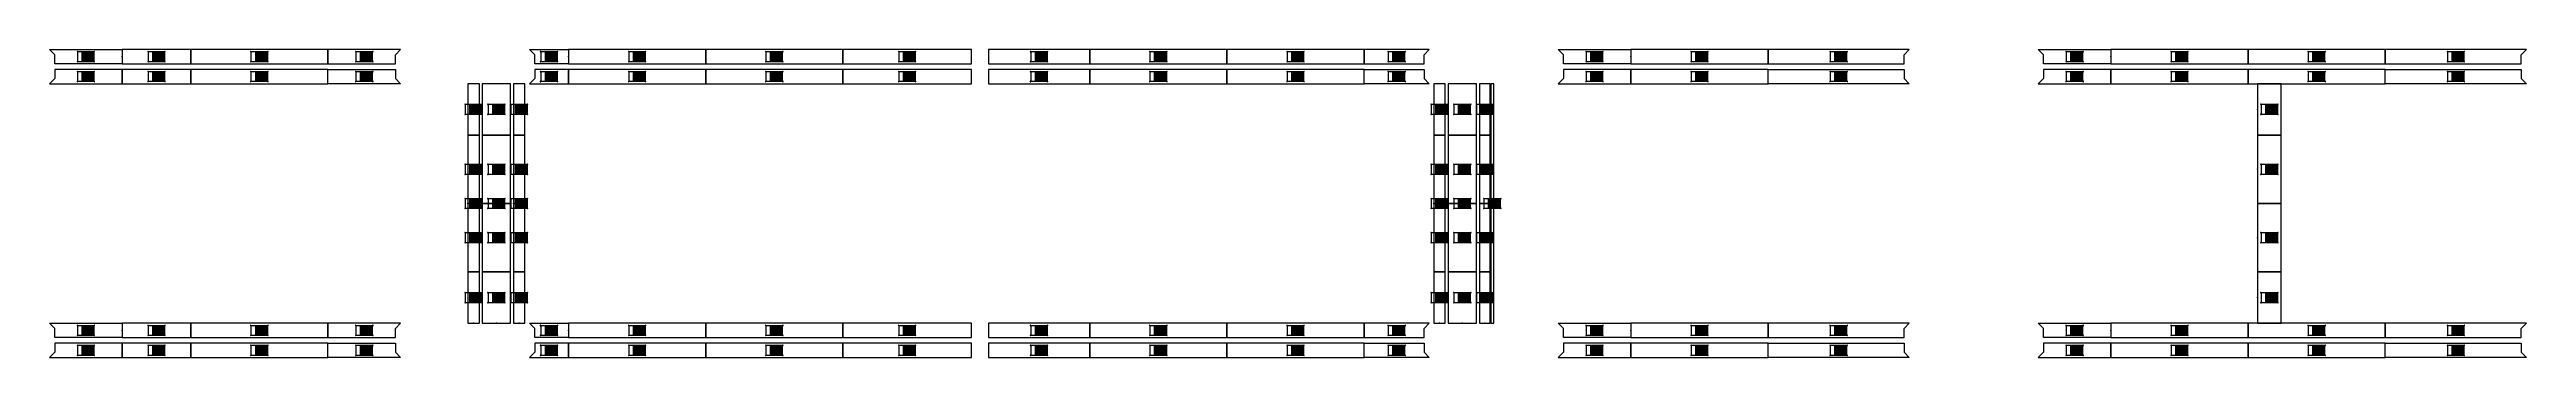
# Model space of a CAD drawing. Header units: millimetres. Extents: x -70132 to 394080, y -1879526 to 121974.
# Drawn here: x 145106 to 188449, y -120692 to -115292 of the extents above; entities that cross this region are included whole.
import ezdxf
from ezdxf.enums import TextEntityAlignment as Align

# ---------------------------------------------------------------- set-up
doc = ezdxf.new("R2010")
doc.units = ezdxf.units.MM
for name, color, linetype in [('009 - AHP_06_DATA_TEXT', 3, 'Continuous'), ('009 - AHP_06_PANEL_MAIN_COLOR_1', 3, 'Continuous'), ('009 - AHP_06_PANEL_SYMBOL_', 251, 'Continuous'), ('C0x_300HK_CODE_DEF_SUB', 250, 'Continuous')]:
    doc.layers.add(name, color=color, linetype=linetype)
doc.styles.add('Arial', font='arial.ttf', dxfattribs={"height": 1500})
doc.styles.get("Standard").update_dxf_attribs({"font": 'arial.ttf'})

# ---------------------------------------------------------------- blocks, each defined once
blk = doc.blocks.new('*U406')
at = {"layer": '009 - AHP_06_PANEL_MAIN_COLOR_1'}
blk.add_lwpolyline([(0, -125), (2400, -125), (2400, 125), (0, 125)], close=True, dxfattribs=at)
at = {"layer": '009 - AHP_06_PANEL_SYMBOL_'}
blk.add_point((0, 0), dxfattribs=at)
blk = doc.blocks.new('*U407')
at = {"layer": '009 - AHP_06_PANEL_MAIN_COLOR_1'}
blk.add_lwpolyline([(0, -125), (2400, -125), (2400, 125), (0, 125)], close=True, dxfattribs=at)
at = {"layer": '009 - AHP_06_PANEL_SYMBOL_'}
blk.add_point((0, 0), dxfattribs=at)
blk = doc.blocks.new('*U204')
at = {"layer": '009 - AHP_06_PANEL_MAIN_COLOR_1'}
blk.add_lwpolyline([(1272, -250), (0, -250), (0, 0), (1180, 0), (1180, -158)], close=True, dxfattribs=at)
blk = doc.blocks.new('*U203')
at = {"layer": '009 - AHP_06_PANEL_MAIN_COLOR_1'}
blk.add_lwpolyline([(1272, 250), (0, 250), (0, 0), (1180, 0), (1180, 158)], close=True, dxfattribs=at)
blk = doc.blocks.new('*U408')
at = {"layer": '009 - AHP_06_PANEL_MAIN_COLOR_1'}
blk.add_lwpolyline([(0, -125), (2400, -125), (2400, 125), (0, 125)], close=True, dxfattribs=at)
at = {"layer": '009 - AHP_06_PANEL_SYMBOL_'}
blk.add_point((0, 0), dxfattribs=at)
blk = doc.blocks.new('*U424')
at = {"layer": '009 - AHP_06_PANEL_MAIN_COLOR_1'}
blk.add_lwpolyline([(0, -125), (2400, -125), (2400, 125), (0, 125)], close=True, dxfattribs=at)
at = {"layer": '009 - AHP_06_PANEL_SYMBOL_'}
blk.add_point((0, 0), dxfattribs=at)
blk = doc.blocks.new('*U425')
at = {"layer": '009 - AHP_06_PANEL_MAIN_COLOR_1'}
blk.add_lwpolyline([(0, -125), (2400, -125), (2400, 125), (0, 125)], close=True, dxfattribs=at)
at = {"layer": '009 - AHP_06_PANEL_SYMBOL_'}
blk.add_point((0, 0), dxfattribs=at)
blk = doc.blocks.new('*U426')
at = {"layer": '009 - AHP_06_PANEL_MAIN_COLOR_1'}
blk.add_lwpolyline([(0, -125), (2400, -125), (2400, 125), (0, 125)], close=True, dxfattribs=at)
at = {"layer": '009 - AHP_06_PANEL_SYMBOL_'}
blk.add_point((0, 0), dxfattribs=at)
blk = doc.blocks.new('*U186')
at = {"layer": '009 - AHP_06_PANEL_MAIN_COLOR_1'}
blk.add_lwpolyline([(682, -250), (0, -250), (0, 0), (590, 0), (590, -158)], close=True, dxfattribs=at)
blk = doc.blocks.new('*U187')
at = {"layer": '009 - AHP_06_PANEL_MAIN_COLOR_1'}
blk.add_lwpolyline([(682, 250), (0, 250), (0, 0), (590, 0), (590, 158)], close=True, dxfattribs=at)
blk = doc.blocks.new('*U427')
at = {"layer": '009 - AHP_06_PANEL_MAIN_COLOR_1'}
blk.add_lwpolyline([(0, -125), (2253, -125), (2253, 125), (0, 125)], close=True, dxfattribs=at)
at = {"layer": '009 - AHP_06_PANEL_SYMBOL_'}
blk.add_point((0, 0), dxfattribs=at)
blk = doc.blocks.new('*U428')
at = {"layer": '009 - AHP_06_PANEL_MAIN_COLOR_1'}
blk.add_lwpolyline([(0, -125), (2253, -125), (2253, 125), (0, 125)], close=True, dxfattribs=at)
at = {"layer": '009 - AHP_06_PANEL_SYMBOL_'}
blk.add_point((0, 0), dxfattribs=at)
blk = doc.blocks.new('*U418')
at = {"layer": '009 - AHP_06_PANEL_MAIN_COLOR_1'}
blk.add_lwpolyline([(0, -125), (2400, -125), (2400, 125), (0, 125)], close=True, dxfattribs=at)
at = {"layer": '009 - AHP_06_PANEL_SYMBOL_'}
blk.add_point((0, 0), dxfattribs=at)
blk = doc.blocks.new('*U419')
at = {"layer": '009 - AHP_06_PANEL_MAIN_COLOR_1'}
blk.add_lwpolyline([(0, -125), (2400, -125), (2400, 125), (0, 125)], close=True, dxfattribs=at)
at = {"layer": '009 - AHP_06_PANEL_SYMBOL_'}
blk.add_point((0, 0), dxfattribs=at)
blk = doc.blocks.new('*U420')
at = {"layer": '009 - AHP_06_PANEL_MAIN_COLOR_1'}
blk.add_lwpolyline([(0, -125), (2400, -125), (2400, 125), (0, 125)], close=True, dxfattribs=at)
at = {"layer": '009 - AHP_06_PANEL_SYMBOL_'}
blk.add_point((0, 0), dxfattribs=at)
blk = doc.blocks.new('*U421')
at = {"layer": '009 - AHP_06_PANEL_MAIN_COLOR_1'}
blk.add_lwpolyline([(0, -125), (2400, -125), (2400, 125), (0, 125)], close=True, dxfattribs=at)
at = {"layer": '009 - AHP_06_PANEL_SYMBOL_'}
blk.add_point((0, 0), dxfattribs=at)
blk = doc.blocks.new('*U188')
at = {"layer": '009 - AHP_06_PANEL_MAIN_COLOR_1'}
blk.add_lwpolyline([(1141, 250), (0, 250), (0, 0), (1049, 0), (1049, 158)], close=True, dxfattribs=at)
blk = doc.blocks.new('*U189')
at = {"layer": '009 - AHP_06_PANEL_MAIN_COLOR_1'}
blk.add_lwpolyline([(1141, -250), (0, -250), (0, 0), (1049, 0), (1049, -158)], close=True, dxfattribs=at)
blk = doc.blocks.new('*U422')
at = {"layer": '009 - AHP_06_PANEL_MAIN_COLOR_1'}
blk.add_lwpolyline([(0, -125), (1774, -125), (1774, 125), (0, 125)], close=True, dxfattribs=at)
at = {"layer": '009 - AHP_06_PANEL_SYMBOL_'}
blk.add_point((0, 0), dxfattribs=at)
blk = doc.blocks.new('*U423')
at = {"layer": '009 - AHP_06_PANEL_MAIN_COLOR_1'}
blk.add_lwpolyline([(0, -125), (1774, -125), (1774, 125), (0, 125)], close=True, dxfattribs=at)
at = {"layer": '009 - AHP_06_PANEL_SYMBOL_'}
blk.add_point((0, 0), dxfattribs=at)
blk = doc.blocks.new('*U385')
at = {"layer": '009 - AHP_06_PANEL_MAIN_COLOR_1'}
blk.add_lwpolyline([(0, -125), (2400, -125), (2400, 125), (0, 125)], close=True, dxfattribs=at)
at = {"layer": '009 - AHP_06_PANEL_SYMBOL_'}
blk.add_point((0, 0), dxfattribs=at)
blk = doc.blocks.new('*U386')
at = {"layer": '009 - AHP_06_PANEL_MAIN_COLOR_1'}
blk.add_lwpolyline([(0, -125), (2400, -125), (2400, 125), (0, 125)], close=True, dxfattribs=at)
at = {"layer": '009 - AHP_06_PANEL_SYMBOL_'}
blk.add_point((0, 0), dxfattribs=at)
blk = doc.blocks.new('*U194')
at = {"layer": '009 - AHP_06_PANEL_MAIN_COLOR_1'}
blk.add_lwpolyline([(2472, 250), (0, 250), (0, 0), (2380, 0), (2380, 158)], close=True, dxfattribs=at)
blk = doc.blocks.new('*U195')
at = {"layer": '009 - AHP_06_PANEL_MAIN_COLOR_1'}
blk.add_lwpolyline([(2472, -250), (0, -250), (0, 0), (2380, 0), (2380, -158)], close=True, dxfattribs=at)
blk = doc.blocks.new('*U193')
at = {"layer": '009 - AHP_06_PANEL_MAIN_COLOR_1'}
blk.add_lwpolyline([(1272, -250), (0, -250), (0, 0), (1180, 0), (1180, -158)], close=True, dxfattribs=at)
blk = doc.blocks.new('*U192')
at = {"layer": '009 - AHP_06_PANEL_MAIN_COLOR_1'}
blk.add_lwpolyline([(1272, 250), (0, 250), (0, 0), (1180, 0), (1180, 158)], close=True, dxfattribs=at)
blk = doc.blocks.new('*U387')
at = {"layer": '009 - AHP_06_PANEL_MAIN_COLOR_1'}
blk.add_lwpolyline([(0, -125), (2400, -125), (2400, 125), (0, 125)], close=True, dxfattribs=at)
at = {"layer": '009 - AHP_06_PANEL_SYMBOL_'}
blk.add_point((0, 0), dxfattribs=at)
blk = doc.blocks.new('*U409')
at = {"layer": '009 - AHP_06_PANEL_MAIN_COLOR_1'}
blk.add_lwpolyline([(0, -125), (2400, -125), (2400, 125), (0, 125)], close=True, dxfattribs=at)
at = {"layer": '009 - AHP_06_PANEL_SYMBOL_'}
blk.add_point((0, 0), dxfattribs=at)
blk = doc.blocks.new('*U410')
at = {"layer": '009 - AHP_06_PANEL_MAIN_COLOR_1'}
blk.add_lwpolyline([(0, -125), (2400, -125), (2400, 125), (0, 125)], close=True, dxfattribs=at)
at = {"layer": '009 - AHP_06_PANEL_SYMBOL_'}
blk.add_point((0, 0), dxfattribs=at)
blk = doc.blocks.new('*U411')
at = {"layer": '009 - AHP_06_PANEL_MAIN_COLOR_1'}
blk.add_lwpolyline([(0, -125), (2400, -125), (2400, 125), (0, 125)], close=True, dxfattribs=at)
at = {"layer": '009 - AHP_06_PANEL_SYMBOL_'}
blk.add_point((0, 0), dxfattribs=at)
blk = doc.blocks.new('*U196')
at = {"layer": '009 - AHP_06_PANEL_MAIN_COLOR_1'}
blk.add_lwpolyline([(1272, 250), (0, 250), (0, 0), (1180, 0), (1180, 158)], close=True, dxfattribs=at)
blk = doc.blocks.new('*U476')
at = {"layer": '009 - AHP_06_PANEL_MAIN_COLOR_1'}
blk.add_lwpolyline([(0, -125), (2400, -125), (2400, 125), (0, 125)], close=True, dxfattribs=at)
at = {"layer": '009 - AHP_06_PANEL_SYMBOL_'}
blk.add_point((0, 0), dxfattribs=at)
blk = doc.blocks.new('*U477')
at = {"layer": '009 - AHP_06_PANEL_MAIN_COLOR_1'}
blk.add_lwpolyline([(0, -125), (2400, -125), (2400, 125), (0, 125)], close=True, dxfattribs=at)
at = {"layer": '009 - AHP_06_PANEL_SYMBOL_'}
blk.add_point((0, 0), dxfattribs=at)
blk = doc.blocks.new('*U478')
at = {"layer": '009 - AHP_06_PANEL_MAIN_COLOR_1'}
blk.add_lwpolyline([(0, -125), (2400, -125), (2400, 125), (0, 125)], close=True, dxfattribs=at)
at = {"layer": '009 - AHP_06_PANEL_SYMBOL_'}
blk.add_point((0, 0), dxfattribs=at)
blk = doc.blocks.new('*U479')
at = {"layer": '009 - AHP_06_PANEL_MAIN_COLOR_1'}
blk.add_lwpolyline([(0, -125), (2400, -125), (2400, 125), (0, 125)], close=True, dxfattribs=at)
at = {"layer": '009 - AHP_06_PANEL_SYMBOL_'}
blk.add_point((0, 0), dxfattribs=at)
blk = doc.blocks.new('*U225')
at = {"layer": '009 - AHP_06_PANEL_MAIN_COLOR_1'}
blk.add_lwpolyline([(0, -125), (2253, -125), (2253, 125), (0, 125)], close=True, dxfattribs=at)
at = {"layer": '009 - AHP_06_PANEL_SYMBOL_'}
blk.add_point((0, 0), dxfattribs=at)
blk = doc.blocks.new('*U226')
at = {"layer": '009 - AHP_06_PANEL_MAIN_COLOR_1'}
blk.add_lwpolyline([(0, -125), (2253, -125), (2253, 125), (0, 125)], close=True, dxfattribs=at)
at = {"layer": '009 - AHP_06_PANEL_SYMBOL_'}
blk.add_point((0, 0), dxfattribs=at)
blk = doc.blocks.new('*U227')
at = {"layer": '009 - AHP_06_PANEL_MAIN_COLOR_1'}
blk.add_lwpolyline([(0, -125), (2400, -125), (2400, 125), (0, 125)], close=True, dxfattribs=at)
at = {"layer": '009 - AHP_06_PANEL_SYMBOL_'}
blk.add_point((0, 0), dxfattribs=at)
blk = doc.blocks.new('*U228')
at = {"layer": '009 - AHP_06_PANEL_MAIN_COLOR_1'}
blk.add_lwpolyline([(0, -125), (2400, -125), (2400, 125), (0, 125)], close=True, dxfattribs=at)
at = {"layer": '009 - AHP_06_PANEL_SYMBOL_'}
blk.add_point((0, 0), dxfattribs=at)
blk = doc.blocks.new('*U229')
at = {"layer": '009 - AHP_06_PANEL_MAIN_COLOR_1'}
blk.add_lwpolyline([(0, -125), (2400, -125), (2400, 125), (0, 125)], close=True, dxfattribs=at)
at = {"layer": '009 - AHP_06_PANEL_SYMBOL_'}
blk.add_point((0, 0), dxfattribs=at)
blk = doc.blocks.new('*U230')
at = {"layer": '009 - AHP_06_PANEL_MAIN_COLOR_1'}
blk.add_lwpolyline([(0, -125), (2400, -125), (2400, 125), (0, 125)], close=True, dxfattribs=at)
at = {"layer": '009 - AHP_06_PANEL_SYMBOL_'}
blk.add_point((0, 0), dxfattribs=at)
blk = doc.blocks.new('*U451')
at = {"layer": '009 - AHP_06_PANEL_MAIN_COLOR_1'}
blk.add_lwpolyline([(0, -125), (1774, -125), (1774, 125), (0, 125)], close=True, dxfattribs=at)
at = {"layer": '009 - AHP_06_PANEL_SYMBOL_'}
blk.add_point((0, 0), dxfattribs=at)
blk = doc.blocks.new('*U452')
at = {"layer": '009 - AHP_06_PANEL_MAIN_COLOR_1'}
blk.add_lwpolyline([(0, -125), (1774, -125), (1774, 125), (0, 125)], close=True, dxfattribs=at)
at = {"layer": '009 - AHP_06_PANEL_SYMBOL_'}
blk.add_point((0, 0), dxfattribs=at)
blk = doc.blocks.new('*U185')
at = {"layer": '009 - AHP_06_PANEL_MAIN_COLOR_1'}
blk.add_lwpolyline([(1272, 250), (0, 250), (0, 0), (1180, 0), (1180, 158)], close=True, dxfattribs=at)
blk = doc.blocks.new('*U184')
at = {"layer": '009 - AHP_06_PANEL_MAIN_COLOR_1'}
blk.add_lwpolyline([(1272, -250), (0, -250), (0, 0), (1180, 0), (1180, -158)], close=True, dxfattribs=at)
blk = doc.blocks.new('*U251')
at = {"layer": '009 - AHP_06_PANEL_MAIN_COLOR_1'}
blk.add_lwpolyline([(0, -125), (1200, -125), (1200, 125), (0, 125)], close=True, dxfattribs=at)
at = {"layer": '009 - AHP_06_PANEL_SYMBOL_'}
blk.add_point((0, 0), dxfattribs=at)
blk = doc.blocks.new('*U252')
at = {"layer": '009 - AHP_06_PANEL_MAIN_COLOR_1'}
blk.add_lwpolyline([(0, -125), (1200, -125), (1200, 125), (0, 125)], close=True, dxfattribs=at)
at = {"layer": '009 - AHP_06_PANEL_SYMBOL_'}
blk.add_point((0, 0), dxfattribs=at)
blk = doc.blocks.new('*U296')
at = {"layer": '009 - AHP_06_PANEL_MAIN_COLOR_1'}
blk.add_lwpolyline([(0, -2100), (200, -2100), (200, 2100), (0, 2100)], close=True, dxfattribs=at)
at = {"layer": '009 - AHP_06_PANEL_SYMBOL_'}
blk.add_point((0, 0), dxfattribs=at)
blk = doc.blocks.new('*U297')
at = {"layer": '009 - AHP_06_PANEL_MAIN_COLOR_1'}
blk.add_lwpolyline([(0, -2100), (200, -2100), (200, 2100), (0, 2100)], close=True, dxfattribs=at)
at = {"layer": '009 - AHP_06_PANEL_SYMBOL_'}
blk.add_point((0, 0), dxfattribs=at)
blk = doc.blocks.new('*U298')
at = {"layer": '009 - AHP_06_PANEL_MAIN_COLOR_1'}
blk.add_lwpolyline([(0, -2100), (200, -2100), (200, 2100), (0, 2100)], close=True, dxfattribs=at)
at = {"layer": '009 - AHP_06_PANEL_SYMBOL_'}
blk.add_point((0, 0), dxfattribs=at)
blk = doc.blocks.new('*U299')
at = {"layer": '009 - AHP_06_PANEL_MAIN_COLOR_1'}
blk.add_lwpolyline([(0, -2100), (500, -2100), (500, 2100), (0, 2100)], close=True, dxfattribs=at)
at = {"layer": '009 - AHP_06_PANEL_SYMBOL_'}
blk.add_point((0, 0), dxfattribs=at)
blk = doc.blocks.new('*U317')
at = {"layer": '009 - AHP_06_PANEL_MAIN_COLOR_1'}
blk.add_lwpolyline([(0, -2100), (50, -2100), (50, 2100), (0, 2100)], close=True, dxfattribs=at)
at = {"layer": '009 - AHP_06_PANEL_SYMBOL_'}
blk.add_point((0, 0), dxfattribs=at)
blk = doc.blocks.new('*U335')
at = {"layer": '009 - AHP_06_PANEL_MAIN_COLOR_1'}
blk.add_lwpolyline([(0, -125), (2400, -125), (2400, 125), (0, 125)], close=True, dxfattribs=at)
at = {"layer": '009 - AHP_06_PANEL_SYMBOL_'}
blk.add_point((0, 0), dxfattribs=at)
blk = doc.blocks.new('*U336')
at = {"layer": '009 - AHP_06_PANEL_MAIN_COLOR_1'}
blk.add_lwpolyline([(0, -125), (2400, -125), (2400, 125), (0, 125)], close=True, dxfattribs=at)
at = {"layer": '009 - AHP_06_PANEL_SYMBOL_'}
blk.add_point((0, 0), dxfattribs=at)
blk = doc.blocks.new('*U337')
at = {"layer": '009 - AHP_06_PANEL_MAIN_COLOR_1'}
blk.add_lwpolyline([(0, -125), (2400, -125), (2400, 125), (0, 125)], close=True, dxfattribs=at)
at = {"layer": '009 - AHP_06_PANEL_SYMBOL_'}
blk.add_point((0, 0), dxfattribs=at)
blk = doc.blocks.new('*U338')
at = {"layer": '009 - AHP_06_PANEL_MAIN_COLOR_1'}
blk.add_lwpolyline([(0, -125), (2400, -125), (2400, 125), (0, 125)], close=True, dxfattribs=at)
at = {"layer": '009 - AHP_06_PANEL_SYMBOL_'}
blk.add_point((0, 0), dxfattribs=at)
blk = doc.blocks.new('*U339')
at = {"layer": '009 - AHP_06_PANEL_MAIN_COLOR_1'}
blk.add_lwpolyline([(0, -125), (2400, -125), (2400, 125), (0, 125)], close=True, dxfattribs=at)
at = {"layer": '009 - AHP_06_PANEL_SYMBOL_'}
blk.add_point((0, 0), dxfattribs=at)
blk = doc.blocks.new('*U340')
at = {"layer": '009 - AHP_06_PANEL_MAIN_COLOR_1'}
blk.add_lwpolyline([(0, -125), (2400, -125), (2400, 125), (0, 125)], close=True, dxfattribs=at)
at = {"layer": '009 - AHP_06_PANEL_SYMBOL_'}
blk.add_point((0, 0), dxfattribs=at)
blk = doc.blocks.new('*U334')
at = {"layer": '009 - AHP_06_PANEL_MAIN_COLOR_1'}
blk.add_lwpolyline([(0, -100), (1200, -100), (1200, 100), (0, 100)], close=True, dxfattribs=at)
at = {"layer": '009 - AHP_06_PANEL_SYMBOL_'}
blk.add_point((0, 0), dxfattribs=at)
blk = doc.blocks.new('*U438')
at = {"layer": '009 - AHP_06_PANEL_MAIN_COLOR_1'}
blk.add_lwpolyline([(0, -100), (1200, -100), (1200, 100), (0, 100)], close=True, dxfattribs=at)
at = {"layer": '009 - AHP_06_PANEL_SYMBOL_'}
blk.add_point((0, 0), dxfattribs=at)
blk = doc.blocks.new('*U439')
at = {"layer": '009 - AHP_06_PANEL_MAIN_COLOR_1'}
blk.add_lwpolyline([(0, -100), (900, -100), (900, 100), (0, 100)], close=True, dxfattribs=at)
at = {"layer": '009 - AHP_06_PANEL_SYMBOL_'}
blk.add_point((0, 0), dxfattribs=at)
blk = doc.blocks.new('*U440')
at = {"layer": '009 - AHP_06_PANEL_MAIN_COLOR_1'}
blk.add_lwpolyline([(0, -100), (900, -100), (900, 100), (0, 100)], close=True, dxfattribs=at)
at = {"layer": '009 - AHP_06_PANEL_SYMBOL_'}
blk.add_point((0, 0), dxfattribs=at)
blk = doc.blocks.new('*U441')
at = {"layer": '009 - AHP_06_PANEL_MAIN_COLOR_1'}
blk.add_lwpolyline([(0, -100), (1200, -100), (1200, 100), (0, 100)], close=True, dxfattribs=at)
at = {"layer": '009 - AHP_06_PANEL_SYMBOL_'}
blk.add_point((0, 0), dxfattribs=at)
blk = doc.blocks.new('*U442')
at = {"layer": '009 - AHP_06_PANEL_MAIN_COLOR_1'}
blk.add_lwpolyline([(0, -100), (1200, -100), (1200, 100), (0, 100)], close=True, dxfattribs=at)
at = {"layer": '009 - AHP_06_PANEL_SYMBOL_'}
blk.add_point((0, 0), dxfattribs=at)
blk = doc.blocks.new('*U443')
at = {"layer": '009 - AHP_06_PANEL_MAIN_COLOR_1'}
blk.add_lwpolyline([(0, -100), (900, -100), (900, 100), (0, 100)], close=True, dxfattribs=at)
at = {"layer": '009 - AHP_06_PANEL_SYMBOL_'}
blk.add_point((0, 0), dxfattribs=at)
blk = doc.blocks.new('*U444')
at = {"layer": '009 - AHP_06_PANEL_MAIN_COLOR_1'}
blk.add_lwpolyline([(0, -100), (900, -100), (900, 100), (0, 100)], close=True, dxfattribs=at)
at = {"layer": '009 - AHP_06_PANEL_SYMBOL_'}
blk.add_point((0, 0), dxfattribs=at)
blk = doc.blocks.new('*U445')
at = {"layer": '009 - AHP_06_PANEL_MAIN_COLOR_1'}
blk.add_lwpolyline([(0, -247), (900, -247), (900, 247), (0, 247)], close=True, dxfattribs=at)
at = {"layer": '009 - AHP_06_PANEL_SYMBOL_'}
blk.add_point((0, 0), dxfattribs=at)
blk = doc.blocks.new('*U429')
at = {"layer": '009 - AHP_06_PANEL_MAIN_COLOR_1'}
blk.add_lwpolyline([(0, -247), (900, -247), (900, 247), (0, 247)], close=True, dxfattribs=at)
at = {"layer": '009 - AHP_06_PANEL_SYMBOL_'}
blk.add_point((0, 0), dxfattribs=at)
blk = doc.blocks.new('*U430')
at = {"layer": '009 - AHP_06_PANEL_MAIN_COLOR_1'}
blk.add_lwpolyline([(0, -247.5), (1200, -247.5), (1200, 247.5), (0, 247.5)], close=True, dxfattribs=at)
at = {"layer": '009 - AHP_06_PANEL_SYMBOL_'}
blk.add_point((0, 0), dxfattribs=at)
blk = doc.blocks.new('*U431')
at = {"layer": '009 - AHP_06_PANEL_MAIN_COLOR_1'}
blk.add_lwpolyline([(0, -247.5), (1200, -247.5), (1200, 247.5), (0, 247.5)], close=True, dxfattribs=at)
at = {"layer": '009 - AHP_06_PANEL_SYMBOL_'}
blk.add_point((0, 0), dxfattribs=at)
blk = doc.blocks.new('*U432')
at = {"layer": '009 - AHP_06_PANEL_MAIN_COLOR_1'}
blk.add_lwpolyline([(0, -2100), (495, -2100), (495, 2100), (0, 2100)], close=True, dxfattribs=at)
at = {"layer": '009 - AHP_06_PANEL_SYMBOL_'}
blk.add_point((0, 0), dxfattribs=at)
blk = doc.blocks.new('*U433')
at = {"layer": '009 - AHP_06_PANEL_MAIN_COLOR_1'}
blk.add_lwpolyline([(0, -100), (1200, -100), (1200, 100), (0, 100)], close=True, dxfattribs=at)
at = {"layer": '009 - AHP_06_PANEL_SYMBOL_'}
blk.add_point((0, 0), dxfattribs=at)
blk = doc.blocks.new('*U434')
at = {"layer": '009 - AHP_06_PANEL_MAIN_COLOR_1'}
blk.add_lwpolyline([(0, -100), (900, -100), (900, 100), (0, 100)], close=True, dxfattribs=at)
at = {"layer": '009 - AHP_06_PANEL_SYMBOL_'}
blk.add_point((0, 0), dxfattribs=at)
blk = doc.blocks.new('*U435')
at = {"layer": '009 - AHP_06_PANEL_MAIN_COLOR_1'}
blk.add_lwpolyline([(0, -100), (900, -100), (900, 100), (0, 100)], close=True, dxfattribs=at)
at = {"layer": '009 - AHP_06_PANEL_SYMBOL_'}
blk.add_point((0, 0), dxfattribs=at)
blk = doc.blocks.new('*U436')
at = {"layer": '009 - AHP_06_PANEL_MAIN_COLOR_1'}
blk.add_lwpolyline([(0, -100), (1200, -100), (1200, 100), (0, 100)], close=True, dxfattribs=at)
at = {"layer": '009 - AHP_06_PANEL_SYMBOL_'}
blk.add_point((0, 0), dxfattribs=at)
blk = doc.blocks.new('*U437')
at = {"layer": '009 - AHP_06_PANEL_MAIN_COLOR_1'}
blk.add_lwpolyline([(0, -100), (1200, -100), (1200, 100), (0, 100)], close=True, dxfattribs=at)
at = {"layer": '009 - AHP_06_PANEL_SYMBOL_'}
blk.add_point((0, 0), dxfattribs=at)
blk = doc.blocks.new('*U344')
at = {"layer": '009 - AHP_06_PANEL_MAIN_COLOR_1'}
blk.add_lwpolyline([(0, -100), (900, -100), (900, 100), (0, 100)], close=True, dxfattribs=at)
at = {"layer": '009 - AHP_06_PANEL_SYMBOL_'}
blk.add_point((0, 0), dxfattribs=at)
blk = doc.blocks.new('*U345')
at = {"layer": '009 - AHP_06_PANEL_MAIN_COLOR_1'}
blk.add_lwpolyline([(0, -100), (900, -100), (900, 100), (0, 100)], close=True, dxfattribs=at)
at = {"layer": '009 - AHP_06_PANEL_SYMBOL_'}
blk.add_point((0, 0), dxfattribs=at)
blk = doc.blocks.new('*U346')
at = {"layer": '009 - AHP_06_PANEL_MAIN_COLOR_1'}
blk.add_lwpolyline([(0, -250), (1200, -250), (1200, 250), (0, 250)], close=True, dxfattribs=at)
at = {"layer": '009 - AHP_06_PANEL_SYMBOL_'}
blk.add_point((0, 0), dxfattribs=at)
blk = doc.blocks.new('*U347')
at = {"layer": '009 - AHP_06_PANEL_MAIN_COLOR_1'}
blk.add_lwpolyline([(0, -250), (1200, -250), (1200, 250), (0, 250)], close=True, dxfattribs=at)
at = {"layer": '009 - AHP_06_PANEL_SYMBOL_'}
blk.add_point((0, 0), dxfattribs=at)
blk = doc.blocks.new('*U348')
at = {"layer": '009 - AHP_06_PANEL_MAIN_COLOR_1'}
blk.add_lwpolyline([(0, -250), (900, -250), (900, 250), (0, 250)], close=True, dxfattribs=at)
at = {"layer": '009 - AHP_06_PANEL_SYMBOL_'}
blk.add_point((0, 0), dxfattribs=at)
blk = doc.blocks.new('*U349')
at = {"layer": '009 - AHP_06_PANEL_MAIN_COLOR_1'}
blk.add_lwpolyline([(0, -250), (900, -250), (900, 250), (0, 250)], close=True, dxfattribs=at)
at = {"layer": '009 - AHP_06_PANEL_SYMBOL_'}
blk.add_point((0, 0), dxfattribs=at)
blk = doc.blocks.new('*U350')
at = {"layer": '009 - AHP_06_PANEL_MAIN_COLOR_1'}
blk.add_lwpolyline([(0, -95), (1200, -95), (1200, 95), (0, 95)], close=True, dxfattribs=at)
at = {"layer": '009 - AHP_06_PANEL_SYMBOL_'}
blk.add_point((0, 0), dxfattribs=at)
blk = doc.blocks.new('*U351')
at = {"layer": '009 - AHP_06_PANEL_MAIN_COLOR_1'}
blk.add_lwpolyline([(0, -95), (1200, -95), (1200, 95), (0, 95)], close=True, dxfattribs=at)
at = {"layer": '009 - AHP_06_PANEL_SYMBOL_'}
blk.add_point((0, 0), dxfattribs=at)
blk = doc.blocks.new('*U468')
at = {"layer": '009 - AHP_06_PANEL_MAIN_COLOR_1'}
blk.add_lwpolyline([(0, -95), (900, -95), (900, 95), (0, 95)], close=True, dxfattribs=at)
at = {"layer": '009 - AHP_06_PANEL_SYMBOL_'}
blk.add_point((0, 0), dxfattribs=at)
blk = doc.blocks.new('*U469')
at = {"layer": '009 - AHP_06_PANEL_MAIN_COLOR_1'}
blk.add_lwpolyline([(0, -95), (900, -95), (900, 95), (0, 95)], close=True, dxfattribs=at)
at = {"layer": '009 - AHP_06_PANEL_SYMBOL_'}
blk.add_point((0, 0), dxfattribs=at)
blk = doc.blocks.new('*U265')
at = {"layer": '009 - AHP_06_PANEL_MAIN_COLOR_1'}
blk.add_lwpolyline([(0, -125), (2400, -125), (2400, 125), (0, 125)], close=True, dxfattribs=at)
at = {"layer": '009 - AHP_06_PANEL_SYMBOL_'}
blk.add_point((0, 0), dxfattribs=at)
blk = doc.blocks.new('*U266')
at = {"layer": '009 - AHP_06_PANEL_MAIN_COLOR_1'}
blk.add_lwpolyline([(0, -125), (2400, -125), (2400, 125), (0, 125)], close=True, dxfattribs=at)
at = {"layer": '009 - AHP_06_PANEL_SYMBOL_'}
blk.add_point((0, 0), dxfattribs=at)
blk = doc.blocks.new('*U267')
at = {"layer": '009 - AHP_06_PANEL_MAIN_COLOR_1'}
blk.add_lwpolyline([(0, -125), (1200, -125), (1200, 125), (0, 125)], close=True, dxfattribs=at)
at = {"layer": '009 - AHP_06_PANEL_SYMBOL_'}
blk.add_point((0, 0), dxfattribs=at)
blk = doc.blocks.new('*U268')
at = {"layer": '009 - AHP_06_PANEL_MAIN_COLOR_1'}
blk.add_lwpolyline([(0, -125), (1200, -125), (1200, 125), (0, 125)], close=True, dxfattribs=at)
at = {"layer": '009 - AHP_06_PANEL_SYMBOL_'}
blk.add_point((0, 0), dxfattribs=at)
blk = doc.blocks.new('*U491')
at = {"layer": '009 - AHP_06_PANEL_MAIN_COLOR_1'}
blk.add_lwpolyline([(0, -450), (412, -450), (412, 450), (0, 450)], close=True, dxfattribs=at)
at = {"layer": '009 - AHP_06_PANEL_SYMBOL_'}
blk.add_point((0, 0), dxfattribs=at)
blk = doc.blocks.new('*U492')
at = {"layer": '009 - AHP_06_PANEL_MAIN_COLOR_1'}
blk.add_lwpolyline([(0, -600), (412, -600), (412, 600), (0, 600)], close=True, dxfattribs=at)
at = {"layer": '009 - AHP_06_PANEL_SYMBOL_'}
blk.add_point((0, 0), dxfattribs=at)
blk = doc.blocks.new('000_CKST-FAMELINE_CEILING06_CODE_PANEL')
at = {"layer": 'C0x_300HK_CODE_DEF_SUB', "color": 0}
for points in [[(-3000, 4885), (-2775, 4885), (-2775, 5110), (-3000, 5110)], [(-2775, 1435), (2775, 1435), (2775, 4885), (-2775, 4885)], [(-2775, 1885), (2775, 1885), (2775, 2335), (-2775, 2335)], [(-2775, 1435), (2775, 1435), (2775, 1885), (-2775, 1885)], [(-2775, 985), (2775, 985), (2775, 1435), (-2775, 1435)], [(-2775, 535), (2775, 535), (2775, 985), (-2775, 985)], [(-2775, 85), (2775, 85), (2775, 535), (-2775, 535)], [(-2775, -365), (2775, -365), (2775, 85), (-2775, 85)], [(2775, 4885), (3000, 4885), (3000, 5110), (2775, 5110)], [(-3000, -5110), (-2775, -5110), (-2775, -4885), (-3000, -4885)], [(-2775, -815), (2775, -815), (2775, -365), (-2775, -365)], [(-2775, -1265), (2775, -1265), (2775, -815), (-2775, -815)], [(-2775, -1715), (2775, -1715), (2775, -1265), (-2775, -1265)], [(-2775, -2165), (2775, -2165), (2775, -1715), (-2775, -1715)], [(-2775, -2615), (2775, -2615), (2775, -2165), (-2775, -2165)], [(-2775, -3065), (2775, -3065), (2775, -2615), (-2775, -2615)], [(-2775, -3515), (2775, -3515), (2775, -3065), (-2775, -3065)], [(-2775, -3965), (2775, -3965), (2775, -3515), (-2775, -3515)], [(-2775, -4415), (2775, -4415), (2775, -3965), (-2775, -3965)], [(-2775, -4865), (2775, -4865), (2775, -4415), (-2775, -4415)], [(2775, -5110), (3000, -5110), (3000, -4885), (2775, -4885)]]:
    blk.add_lwpolyline(points, close=True, dxfattribs=at)
at = {"layer": 'C0x_300HK_CODE_DEF_SUB', "color": 0, "style": 'Arial'}
for s, p in [('panel_code_name', (-2625, 4580)), ('panel_matt_type', (-2625, 2030)), ('panel_no', (-2625, 1580)), ('panel_name', (-2625, 1130)), ('panel_length', (-2625, 680)), ('panel_length_1', (-2625, 230)), ('panel_length_2', (-2625, -220)), (':', (17, 4580)), (':', (17, 2030)), (':', (17, 1580)), (':', (17, 1130)), (':', (17, 680)), (':', (17, 211)), ('panel_width', (-2625, -670)), ('panel_width_2', (-2625, -1120)), ('panel_width_3', (-2625, -1570)), ('panel_color', (-2625, -2020)), ('panel_shape', (-2625, -2470)), ('panel_add-on', (-2625, -2920)), ('panel_date-create', (-2625, -3370)), ('panel_station', (-2625, -3820)), ('panel_level', (-2625, -4270)), ('panel_zone', (-2625, -4720)), (':', (17, -220)), (':', (17, -670)), (':', (17, -1120)), (':', (17, -1570)), (':', (17, -2020)), (':', (17, -2470)), (':', (17, -2920)), (':', (17, -3370)), (':', (17, -3820)), (':', (17, -4270)), (':', (17, -4720))]:
    blk.add_text(s, height=225, dxfattribs=at).set_placement(p)
at = {"layer": 'C0x_300HK_CODE_DEF_SUB', "color": 0, "lineweight": 30, "flags": 104}
blk.add_attdef('panel_code_name', text='', height=225, dxfattribs=at).set_placement((179, 4805), align=Align.TOP_LEFT)
at = {"layer": 'C0x_300HK_CODE_DEF_SUB', "color": 0, "style": 'Arial'}
for tag, p in [('panel_matt_type', (179, 2030)), ('panel_no', (179, 1580)), ('panel_name', (179, 1130)), ('panel_length', (179, 680)), ('panel_length_2', (179, 230)), ('panel_length_3', (179, -220)), ('panel_width', (179, -670)), ('panel_width_2', (179, -1120)), ('panel_width_3', (179, -1570)), ('panel_color', (179, -2020)), ('panel_shape', (179, -2470)), ('panel_add-on', (179, -2920)), ('panel_date-create', (179, -3370)), ('panel_station', (179, -3820)), ('panel_level', (179, -4270)), ('panel_zone', (179, -4720))]:
    blk.add_attdef(tag, p, '', height=225, dxfattribs=at)

msp = doc.modelspace()

# ---------------------------------------------------------------- block references
for name, p, rotation in [('*U204', (146377.3, -115542.3), 180), ('*U186', (154187.3, -115542.3), 180), ('*U422', (163308.3, -115417.3), 180), ('*U193', (172777.3, -115542.3), 180), ('*U193', (181177.3, -115542.3), 180), ('*U203', (146377.3, -115642.3), 180), ('*U187', (154187.3, -115642.3), 180), ('*U423', (163308.3, -115767.3), 180), ('*U192', (172777.3, -115642.3), 180), ('*U196', (181177.3, -115642.3), 180), ('*U443', (152527.3, -116792.3), 90), ('*U429', (152924.8, -116792.3), 90), ('*U439', (153324.3, -116792.3), 90), ('*U435', (153324.3, -116792.3), 90), ('*U345', (169427.3, -116792.3), 90), ('*U349', (169827.5, -116792.3), 90), ('*U469', (170222.3, -116792.3), 90), ('*U441', (152527.3, -117992.3), 90), ('*U431', (152924.8, -117992.3), 90), ('*U334', (153324.3, -117992.3), 90), ('*U433', (153324.3, -117992.3), 90), ('*U436', (169427.3, -117992.3), 90), ('*U346', (169827.5, -117992.3), 90), ('*U350', (170222.3, -117992.3), 90), ('*U442', (152527.3, -119192.3), 90), ('*U430', (152924.8, -119192.3), 90), ('*U438', (153324.3, -119192.3), 90), ('*U437', (169427.3, -119192.3), 90), ('*U347', (169827.5, -119192.3), 90), ('*U351', (170222.3, -119192.3), 90), ('*U444', (152527.3, -120092.3), 90), ('*U445', (152924.8, -120092.3), 90), ('*U440', (153324.3, -120092.3), 90), ('*U434', (153324.3, -120092.3), 90), ('*U344', (169427.3, -120092.3), 90), ('*U348', (169827.5, -120092.3), 90), ('*U468', (170222.3, -120092.3), 90), ('*U204', (146377.3, -120342.3), 180), ('*U203', (146377.3, -120442.3), 180), ('*U186', (154187.3, -120342.3), 180), ('*U187', (154187.3, -120442.3), 180), ('*U451', (163308.3, -120217.3), 180), ('*U452', (163308.3, -120567.3), 180), ('*U193', (172777.3, -120342.3), 180), ('*U192', (172777.3, -120442.3), 180), ('*U193', (181177.3, -120342.3), 180), ('*U196', (181177.3, -120442.3), 180)]:
    msp.add_blockref(name, p, dxfattribs=dict(rotation=rotation))
for name, p in [('*U251', (146377.3, -115417.3)), ('*U406', (147577.3, -115417.3)), ('*U185', (149977.3, -115542.3)), ('*U408', (154187.3, -115417.3)), ('*U425', (156587.3, -115417.3)), ('*U427', (158987.3, -115417.3)), ('*U418', (163308.3, -115417.3)), ('*U420', (165708.3, -115417.3)), ('*U188', (168108.3, -115542.3)), ('*U385', (172777.3, -115417.3)), ('*U194', (175177.3, -115542.3)), ('*U410', (181177.3, -115417.3)), ('*U387', (183577.3, -115417.3)), ('*U194', (185977.3, -115542.3)), ('*U252', (146377.3, -115767.3)), ('*U407', (147577.3, -115767.3)), ('*U184', (149977.3, -115642.3)), ('*U424', (154187.3, -115767.3)), ('*U426', (156587.3, -115767.3)), ('*U428', (158987.3, -115767.3)), ('*U419', (163308.3, -115767.3)), ('*U421', (165708.3, -115767.3)), ('*U189', (168108.3, -115642.3)), ('*U386', (172777.3, -115767.3)), ('*U195', (175177.3, -115642.3)), ('*U411', (181177.3, -115767.3)), ('*U409', (183577.3, -115767.3)), ('*U195', (185977.3, -115642.3)), ('*U297', (152427.3, -117992.3)), ('*U432', (152677.3, -117992.3)), ('*U296', (153224.3, -117992.3)), ('*U298', (169327.3, -117992.3)), ('*U299', (169577.3, -117992.3)), ('*U317', (170327.3, -117992.3)), ('*U491', (183745.3, -116342.3)), ('*U492', (183745.3, -117392.3)), ('*U492', (183745.3, -118592.3)), ('*U491', (183745.3, -119642.3)), ('*U267', (146377.3, -120217.3)), ('*U268', (146377.3, -120567.3)), ('*U265', (147577.3, -120217.3)), ('*U266', (147577.3, -120567.3)), ('*U185', (149977.3, -120342.3)), ('*U184', (149977.3, -120442.3)), ('*U476', (154187.3, -120217.3)), ('*U477', (154187.3, -120567.3)), ('*U478', (156587.3, -120217.3)), ('*U479', (156587.3, -120567.3)), ('*U225', (158987.3, -120217.3)), ('*U226', (158987.3, -120567.3)), ('*U227', (163308.3, -120217.3)), ('*U228', (163308.3, -120567.3)), ('*U229', (165708.3, -120217.3)), ('*U230', (165708.3, -120567.3)), ('*U188', (168108.3, -120342.3)), ('*U189', (168108.3, -120442.3)), ('*U339', (172777.3, -120217.3)), ('*U340', (172777.3, -120567.3)), ('*U194', (175177.3, -120342.3)), ('*U195', (175177.3, -120442.3)), ('*U337', (181177.3, -120217.3)), ('*U338', (181177.3, -120567.3)), ('*U335', (183577.3, -120217.3)), ('*U336', (183577.3, -120567.3)), ('*U194', (185977.3, -120342.3)), ('*U195', (185977.3, -120442.3))]:
    msp.add_blockref(name, p)
at = {"layer": '009 - AHP_06_DATA_TEXT', "xscale": 0.03, "yscale": 0.03, "zscale": 0.03, "rotation": 90}
for p, values in [((145741.5, -115417.3), {'panel_matt_type': 'C06_TZP', 'panel_length': '1271.71552577644', 'panel_width': '249.999999999985'}), ((145741.5, -115767.3), {'panel_matt_type': 'C06_TZP', 'panel_length': '1271.71552577644', 'panel_width': '249.999999999985'}), ((146977.3, -115417.3), {'panel_length': '1200', 'panel_width': '250'}), ((146977.3, -115767.3), {'panel_length': '1200', 'panel_width': '250'}), ((148777.3, -115417.3), {'panel_length': '2400', 'panel_width': '250'}), ((148777.3, -115767.3), {'panel_length': '2400', 'panel_width': '250'}), ((150613.2, -115417.3), {'panel_matt_type': 'C06_TZP', 'panel_length': '1271.71552577644', 'panel_width': '249.999999999985'}), ((150613.2, -115767.3), {'panel_matt_type': 'C06_TZP', 'panel_length': '1271.71552577644', 'panel_width': '249.999999999985'}), ((153846.5, -115417.3), {'panel_matt_type': 'C06_TZP', 'panel_length': '681.715525776439', 'panel_width': '249.999999999985'}), ((153846.5, -115767.3), {'panel_matt_type': 'C06_TZP', 'panel_length': '681.715525776439', 'panel_width': '249.999999999985'}), ((155387.3, -115417.3), {'panel_length': '2400', 'panel_width': '250'}), ((155387.3, -115767.3), {'panel_length': '2400', 'panel_width': '250'}), ((157787.3, -115417.3), {'panel_length': '2400', 'panel_width': '250'}), ((157787.3, -115767.3), {'panel_length': '2400', 'panel_width': '250'}), ((160113.8, -115417.3), {'panel_length': '2252.99999999534', 'panel_width': '250'}), ((160113.8, -115767.3), {'panel_length': '2252.99999999534', 'panel_width': '250'}), ((162421.3, -115417.3), {'panel_length': '1774.00000000466', 'panel_width': '250'}), ((162421.3, -115767.3), {'panel_length': '1774.00000000466', 'panel_width': '250'}), ((164508.3, -115417.3), {'panel_length': '2400', 'panel_width': '250'}), ((164508.3, -115767.3), {'panel_length': '2400', 'panel_width': '250'}), ((166908.3, -115417.3), {'panel_length': '2400', 'panel_width': '250'}), ((166908.3, -115767.3), {'panel_length': '2400', 'panel_width': '250'}), ((168678.7, -115417.3), {'panel_matt_type': 'C06_TZP', 'panel_length': '1140.71552577644', 'panel_width': '249.999999999985'}), ((168678.7, -115767.3), {'panel_matt_type': 'C06_TZP', 'panel_length': '1140.71552577644', 'panel_width': '249.999999999985'}), ((172141.5, -115417.3), {'panel_length': '1271.71552577644', 'panel_width': '249.999999999985'}), ((172141.5, -115767.3), {'panel_length': '1271.71552577644', 'panel_width': '249.999999999985'}), ((173977.3, -115417.3), {'panel_matt_type': 'C06_STD', 'panel_length': '2400', 'panel_width': '250'}), ((173977.3, -115767.3), {'panel_matt_type': 'C06_STD', 'panel_length': '2400', 'panel_width': '250'}), ((176413.2, -115417.3), {'panel_length': '2471.71552577644', 'panel_width': '249.999999999985'}), ((176413.2, -115767.3), {'panel_length': '2471.71552577644', 'panel_width': '249.999999999985'}), ((180541.5, -115417.3), {'panel_length': '1271.71552577644', 'panel_width': '249.999999999985'}), ((180541.5, -115767.3), {'panel_length': '1271.71552577644', 'panel_width': '249.999999999985'}), ((182377.3, -115417.3), {'panel_matt_type': 'C06_STD', 'panel_length': '2400', 'panel_width': '250'}), ((182377.3, -115767.3), {'panel_matt_type': 'C06_STD', 'panel_length': '2400', 'panel_width': '250'}), ((184777.3, -115417.3), {'panel_matt_type': 'C06_STD', 'panel_length': '2400', 'panel_width': '250'}), ((184777.3, -115767.3), {'panel_matt_type': 'C06_STD', 'panel_length': '2400', 'panel_width': '250'}), ((187213.2, -115417.3), {'panel_length': '2471.71552577644', 'panel_width': '249.999999999985'}), ((187213.2, -115767.3), {'panel_length': '2471.71552577644', 'panel_width': '249.999999999985'}), ((152527.3, -116342.3), {'panel_length': '900.000233748578', 'panel_width': '200'}), ((152924.8, -116342.3), {'panel_length': '900.000233748578', 'panel_width': '495'}), ((153324.3, -116342.3), {'panel_length': '900.000233748578', 'panel_width': '200'}), ((153324.3, -116342.3), {'panel_length': '900.000233748578', 'panel_width': '200'}), ((169427.3, -116342.3), {'panel_length': '900.000233748578', 'panel_width': '200'}), ((169827.5, -116342.3), {'panel_length': '900.000233748578', 'panel_width': '500'}), ((170222.3, -116342.3), {'panel_length': '900', 'panel_width': '190'}), ((183951.2, -116342.3), {'panel_length': '900', 'panel_width': '411.655948839994'}), ((152527.3, -117392.3), {'panel_length': '1200', 'panel_width': '200'}), ((152924.8, -117392.3), {'panel_length': '1200', 'panel_width': '495'}), ((153324.3, -117392.3), {'panel_length': '1200', 'panel_width': '200'}), ((153324.3, -117392.3), {'panel_length': '1200', 'panel_width': '200'}), ((169427.3, -117392.3), {'panel_length': '1200', 'panel_width': '200'}), ((169827.5, -117392.3), {'panel_length': '1200', 'panel_width': '500'}), ((170222.3, -117392.3), {'panel_length': '1200', 'panel_width': '190'}), ((183951.2, -117392.3), {'panel_length': '1200', 'panel_width': '411.655948839994'}), ((152527.3, -117992.3), {'panel_length': '4200', 'panel_width': '200'}), ((152924.8, -117992.3), {'panel_length': '4200', 'panel_width': '495'}), ((153324.3, -117992.3), {'panel_length': '4200', 'panel_width': '200'}), ((169427.3, -117992.3), {'panel_length': '4200', 'panel_width': '200'}), ((169827.3, -117992.3), {'panel_length': '4200', 'panel_width': '500'}), ((170352.5, -117992.3), {'panel_length': '4200', 'panel_width': '50.374351514969'}), ((152527.3, -118592.3), {'panel_length': '1200', 'panel_width': '200'}), ((152924.8, -118592.3), {'panel_length': '1200', 'panel_width': '495'}), ((153324.3, -118592.3), {'panel_length': '1200', 'panel_width': '200'}), ((169427.3, -118592.3), {'panel_length': '1200', 'panel_width': '200'}), ((169827.5, -118592.3), {'panel_length': '1200', 'panel_width': '500'}), ((170222.3, -118592.3), {'panel_length': '1200', 'panel_width': '190'}), ((183951.2, -118592.3), {'panel_length': '1200', 'panel_width': '411.655948839994'}), ((152527.3, -119642.3), {'panel_length': '900.000233748578', 'panel_width': '200'}), ((152924.8, -119642.3), {'panel_length': '900.000233748578', 'panel_width': '495'}), ((153324.3, -119642.3), {'panel_length': '900.000233748578', 'panel_width': '200'}), ((153324.3, -119642.3), {'panel_length': '900.000233748578', 'panel_width': '200'}), ((169427.3, -119642.3), {'panel_length': '900.000233748578', 'panel_width': '200'}), ((169827.5, -119642.3), {'panel_length': '900.000233748578', 'panel_width': '500'}), ((170222.3, -119642.3), {'panel_length': '900.000233748578', 'panel_width': '190'}), ((183951.2, -119642.3), {'panel_length': '900', 'panel_width': '411.655948839994'}), ((145741.5, -120217.3), {'panel_matt_type': 'C06_TZP', 'panel_length': '1271.71552577644', 'panel_width': '249.999999999985'}), ((145741.5, -120567.3), {'panel_matt_type': 'C06_TZP', 'panel_length': '1271.71552577644', 'panel_width': '249.999999999985'}), ((146977.3, -120217.3), {'panel_length': '1200', 'panel_width': '250'}), ((146977.3, -120567.3), {'panel_length': '1200', 'panel_width': '250'}), ((148777.3, -120217.3), {'panel_length': '2400', 'panel_width': '250'}), ((148777.3, -120567.3), {'panel_length': '2400', 'panel_width': '250'}), ((150613.2, -120217.3), {'panel_matt_type': 'C06_TZP', 'panel_length': '1271.71552577644', 'panel_width': '249.999999999985'}), ((150613.2, -120567.3), {'panel_matt_type': 'C06_TZP', 'panel_length': '1271.71552577644', 'panel_width': '249.999999999985'}), ((153846.5, -120217.3), {'panel_matt_type': 'C06_TZP', 'panel_length': '681.715525776439', 'panel_width': '249.999999999985'}), ((153846.5, -120567.3), {'panel_matt_type': 'C06_TZP', 'panel_length': '681.715525776439', 'panel_width': '249.999999999985'}), ((155387.3, -120217.3), {'panel_length': '2400', 'panel_width': '250'}), ((155387.3, -120567.3), {'panel_length': '2400', 'panel_width': '250'}), ((157787.3, -120217.3), {'panel_length': '2400', 'panel_width': '250'}), ((157787.3, -120567.3), {'panel_length': '2400', 'panel_width': '250'}), ((160113.8, -120217.3), {'panel_length': '2252.99999999534', 'panel_width': '250'}), ((160113.8, -120567.3), {'panel_length': '2252.99999999534', 'panel_width': '250'}), ((162421.3, -120217.3), {'panel_length': '1774.00000000466', 'panel_width': '250'}), ((162421.3, -120567.3), {'panel_length': '1774.00000000466', 'panel_width': '250'}), ((164508.3, -120217.3), {'panel_length': '2400', 'panel_width': '250'}), ((164508.3, -120567.3), {'panel_length': '2400', 'panel_width': '250'}), ((166908.3, -120217.3), {'panel_length': '2400', 'panel_width': '250'}), ((166908.3, -120567.3), {'panel_length': '2400', 'panel_width': '250'}), ((168678.7, -120217.3), {'panel_matt_type': 'C06_TZP', 'panel_length': '1140.71552577644', 'panel_width': '249.999999999985'}), ((168678.7, -120567.3), {'panel_matt_type': 'C06_TZP', 'panel_length': '1140.71552577644', 'panel_width': '249.999999999985'}), ((172141.5, -120217.3), {'panel_length': '1271.71552577644', 'panel_width': '249.999999999985'}), ((172141.5, -120567.3), {'panel_length': '1271.71552577644', 'panel_width': '249.999999999985'}), ((173977.3, -120217.3), {'panel_matt_type': 'C06_STD', 'panel_length': '2400', 'panel_width': '250'}), ((173977.3, -120567.3), {'panel_matt_type': 'C06_STD', 'panel_length': '2400', 'panel_width': '250'}), ((176413.2, -120217.3), {'panel_length': '2471.71552577644', 'panel_width': '249.999999999985'}), ((176413.2, -120567.3), {'panel_length': '2471.71552577644', 'panel_width': '249.999999999985'}), ((180541.5, -120217.3), {'panel_length': '1271.71552577644', 'panel_width': '249.999999999985'}), ((180541.5, -120567.3), {'panel_length': '1271.71552577644', 'panel_width': '249.999999999985'}), ((182377.3, -120217.3), {'panel_matt_type': 'C06_STD', 'panel_length': '2400', 'panel_width': '250'}), ((182377.3, -120567.3), {'panel_matt_type': 'C06_STD', 'panel_length': '2400', 'panel_width': '250'}), ((184777.3, -120217.3), {'panel_matt_type': 'C06_STD', 'panel_length': '2400', 'panel_width': '250'}), ((184777.3, -120567.3), {'panel_matt_type': 'C06_STD', 'panel_length': '2400', 'panel_width': '250'}), ((187213.2, -120217.3), {'panel_length': '2471.71552577644', 'panel_width': '249.999999999985'}), ((187213.2, -120567.3), {'panel_length': '2471.71552577644', 'panel_width': '249.999999999985'})]:
    msp.add_blockref('000_CKST-FAMELINE_CEILING06_CODE_PANEL', p, dxfattribs=at).add_auto_attribs(values)

doc.saveas('drawing.dxf')
